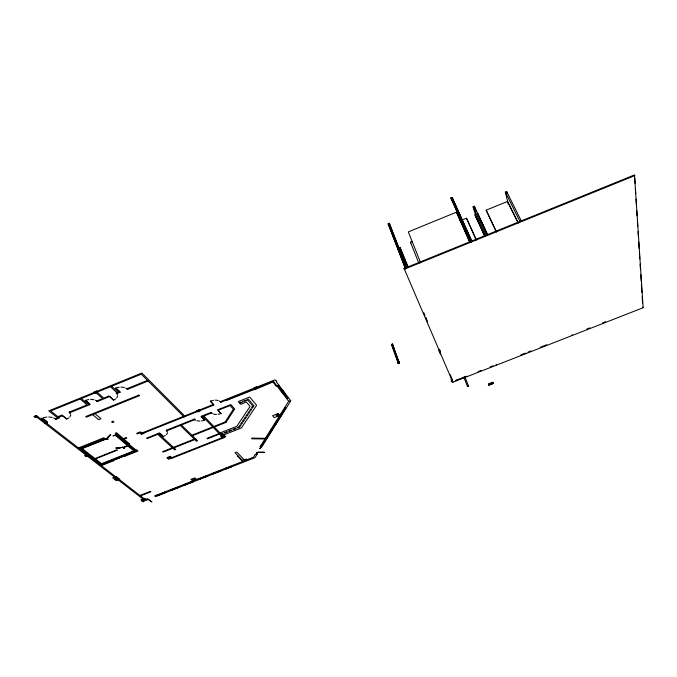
<?xml version="1.0" encoding="UTF-8"?>
<svg xmlns="http://www.w3.org/2000/svg" width="677" height="677" viewBox="0 0 677 677"><rect width="100%" height="100%" fill="white"/><g stroke="black" fill="none" stroke-linecap="round" stroke-linejoin="round"><path stroke-width="1.02" d="M522.035 354.511L521.654 354.96M70.763 415.018L69.866 416.981M117.73 396.003L116.715 398.025M142.525 432.383C144.658 433.432 139.487 433.178 141.645 434.253M167.354 432.865L167.236 433.314A8.073 4.189 -10.3 0 1 166.703 434.219L166.305 434.651M572.446 334.802L571.794 335.36M123.916 447.844C122.952 445.923 117.476 449.917 115.852 448.013L123.409 447.218L127.513 445.61L115.369 435.336L113.008 435.912L116.656 434.304M496.478 364.565L495.953 365.047M222.242 436.944L224.239 436.174M106.661 439.009C109.056 439.754 106.086 438.239 107.304 438.569L82.179 448.631L94.983 458.583L116.825 449.875L117.409 450.129L95.406 458.904L101.592 463.72L133.775 450.907L127.902 445.948L123.282 447.793L124.543 448.36L124.06 447.48M525.834 353.098L525.022 353.656M254.662 388.429L256.701 387.566L257.184 388.099M123.426 447.903C125.668 448.716 123.011 447.099 124.23 447.624M276.546 415.373C281.708 416.211 276.419 412.962 278.501 414.612M456.857 380.169L455.951 380.652M467.248 376.099L466.834 376.446M256.058 454.309L256.879 454.106L255.347 454.301L253.536 457.195L154.83 495.869L155.693 496.546L255.001 457.652L257.099 454.309M259.993 448.318L260.806 447.023M256.532 454.106L257.328 452.828M260.171 448.318L260.983 447.023M256.71 454.106L257.505 452.837M288.664 401.224L260.053 446.803L261.813 446.82L290.78 400.835L276.267 381.752L276.834 381.523L275.945 380.347L275.37 380.576L274.854 379.89L220.27 401.698L220.778 402.265L273.381 381.253L288.664 401.224L290.78 400.835M261.855 445.364L265.536 439.491M266.603 437.799L270.368 431.808M271.452 430.081L275.294 423.971M276.402 422.211L280.32 415.974M281.454 414.172L285.457 407.808M281.632 414.18L285.635 407.816M256.355 454.106L257.15 452.837M262.024 445.364L265.714 439.491M266.78 437.799L270.546 431.816M271.629 430.081L275.48 423.971M276.58 422.211L280.506 415.974M262.202 445.364L265.892 439.491M266.958 437.807L270.724 431.816M271.807 430.09L275.657 423.98M276.766 422.22L280.693 415.983M281.818 414.18L285.821 407.816M260.34 448.318L261.153 447.023M191.862 435.226L225.069 422.05L233.379 409.213L230.146 405.557L217.935 410.338L220.922 413.588L217.782 409.737L230.781 404.558L234.691 408.984L226 422.389L192.378 435.734M242.264 421.568L243.466 419.765M240.97 425.198L239.573 427.289L237.762 427.999M239.87 425.148L238.659 426.959L237.068 427.585M240.462 424.259L241.655 422.465M244.067 418.86L245.277 417.049M245.886 416.143L247.105 414.316M247.714 413.402L248.941 411.565M251.421 407.859L252.69 405.963L251.446 404.491M241.562 424.31L242.764 422.524M243.356 421.627L244.566 419.825M245.167 418.928L246.386 417.117M247.003 416.203L248.222 414.383M248.831 413.461L250.058 411.624M250.676 410.702L251.912 408.857M252.529 407.935L253.993 405.751L253.35 404.981M249.559 410.643L250.803 408.79M141.121 433.754L140.477 433.204M115.496 479.138C117.984 477.107 119.025 478.715 115.437 479.096M170.443 457.398L168.471 458.101L168.937 458.642L167.879 457.703L168.573 458.143L170.418 457.347L171.069 457.804L169.927 456.899L170.401 457.322M144.446 499.296L143.964 498.907L145.098 499.685M106.636 438.332L110.292 434.499L110.859 434.82L107.22 438.408L80.995 448.589L101.279 464.32L134.892 450.95L115.708 434.685M276.597 415.433L278.467 414.62M68.868 417.887L66.744 419.038L61.852 415.094L57.9 416.702M115.665 398.948L113.508 400.124L108.963 396.003L103.776 398.11L97.082 392.127M197.566 411.184L197.997 411.743M195.628 479.883C195.238 478.876 192.386 479.951 193.766 480.611M163.275 436.538L160.212 433.348L147.214 438.62L146.638 438.104L159.442 433.001L163.275 436.538L164.232 436.106A7.185 3.724 -10.3 0 0 165.306 435.48M388.082 223.748L405.159 268.067M389.233 223.275L406.581 268.143M450.924 197.87L470.625 241.977L471.759 241.511L452.126 197.819L451.068 198.319M452.101 197.379L471.894 241.232M388.327 224.087L389.419 223.706M469.745 241.841L456.467 212.163L408.307 231.906L420.603 262.668M508.309 204.268L505.355 192.116L506.65 191.583L521.282 220.905M485.46 236.4L475.372 214.584L473.079 206.773L474.365 206.248L487.652 234.826M462.289 219.932L466.512 218.206L476.422 240.064M484.385 235.494L475.186 215.582L475.372 214.584M496.249 231.796L486.171 210.166L507.615 201.399L518.337 223.055M418.894 263.361L410.474 242.188L412.149 241.503M398.753 247.892L400.005 247.376L408.493 267.525M34.908 416.507L35.576 417.117M36.025 416.05L36.676 416.668M36.617 415.805L45.748 422.634M35.255 416.77L36.33 416.397M95.389 392.338L96.472 391.966M406.945 266.882L404.347 267.94L405.024 269.505M469.61 241.427L472.241 240.36M404.093 268.498L634.51 174.92L643.15 307.722L452.854 382.217L404.093 268.498L404.355 269.175L634.899 175.563M470.608 241.917L471.742 241.461M406.538 267.999L405.43 268.447L388.166 223.706M80.174 398.998L87.037 404.888L68.978 412.208L69.68 412.792L90.109 404.516L85.353 400.412L89.804 403.873L88.23 404.406L81.367 398.516M110.419 386.711L116.96 392.762L116.165 393.092L116.478 393.506L120.218 392.313L115.691 388.099L119.939 391.653L118.17 392.271L111.637 386.22M147.501 380.389L126.785 388.784L127.428 389.393L148.119 381.007M62.479 415.602L66.744 419.038M58.62 417.269L62.572 415.67M44.564 423.117L47.272 422.084C32.691 413.029 51.545 422.143 46.476 423.201L145.267 499.618M113.508 400.124L109.843 396.409L97.268 401.613L96.599 401.021L102.574 398.592L95.872 392.626M78.456 447.937L103.809 437.782L105.172 438.908M79.336 448.614L104.656 438.476M106.594 438.924L107.347 438.62M107.525 438.831L106.509 438.891M143.499 433.136L213.94 404.998L210.395 401.139L213.492 404.507M123.392 438.645L126.201 437.52L126.802 438.036L124.001 439.161M140.376 433.246L142.619 432.349L143.786 433.39L141.544 434.287L139.885 432.806L137.27 433.855L136.678 433.331L140.427 431.833L141.501 432.798M199.114 409.771L196.846 410.685L197.896 411.777L200.172 410.871L199.021 409.813M142.906 432.611L183.492 416.397M213.424 404.44L184.635 415.94L141.874 373.035L48.786 410.863L57.562 417.844L55.201 418.801L55.92 419.376L59.458 417.937L50.716 410.964L141.281 374.169L184.042 416.939M85.903 456.51L88.12 455.629L86.842 454.639L84.625 455.528L85.996 456.476M427.517 321.761L427.263 321.169M128.385 444.273L129.485 443.833M128.579 444.451L129.688 444.01L116.444 432.713L115.31 433.17L136.289 450.992L123.908 455.917L124.5 456.408L137.956 451.051L136.703 449.993L135.612 450.425M278.848 385.145L276.174 386.203L272.916 381.946L254.611 389.766L254.298 389.385L226.541 400.471L226.203 400.099M123.62 447.988L124.263 447.734M239.294 402.654L240.809 402.053M242.315 401.453L245.336 400.242M246.851 399.642L248.366 399.041L249.026 399.828M239.776 403.213L242.984 401.935M244.49 401.334L247.706 400.048L248.967 401.554M392.406 344.466L399.405 363.244L398.288 363.676L391.408 344.424L392.051 345.152L392.542 344.669M392.804 344.568L392.322 344.221M392.338 344.331L391.661 344.322M204.606 420.087L201.238 416.99L211.52 412.987L211.004 412.445L201.061 416.406L204.606 420.087L203.032 420.603A7.396 3.918 -11.7 0 1 201.475 420.916M392.389 346.142L392.922 346.15L393.743 348.291L393.303 348.469L392.389 346.142L393.303 348.469M392.922 346.15L393.371 346.252L392.685 346.734M281.31 391.611L283.189 390.857M393.007 347.885L393.862 347.75L393.743 348.291M135.806 450.586L136.889 450.154M282.165 392.736L284.052 391.991M100.704 465.15L113.017 460.25L113.618 460.732L101.322 465.624M113.093 460.309L123.984 455.976M113.245 460.428L124.128 456.095M286.422 398.296L288.284 397.551M195.873 439.153L163.165 452.118L162.624 451.644L194.265 439.094L180.277 425.444M398.778 361.51L397.568 361.916L398.728 361.577M220.025 432.95L236.832 426.29L250.067 406.403L246.386 402.062L240.733 404.313L238.338 401.546L249.695 397.018L256.617 405.303L241.393 427.94L222.42 435.446M219.094 433.551L206.967 438.349L207.458 438.848L219.576 434.05M399.1 362.66L399.396 363.236L399.108 362.652L397.991 363.1L398.288 363.676M399.202 362.948L392.508 343.984M220.981 433.949L222.555 433.331M224.002 432.755L226.905 431.604M228.352 431.037L231.255 429.887M232.71 429.311L235.613 428.16M221.464 434.456L223.266 433.737M224.713 433.17L227.616 432.019M229.063 431.444L231.957 430.301M233.413 429.726L236.315 428.575M114.862 478.673L115.936 479.604M221.717 436.411L222.674 437.401M223.791 435.59L224.646 436.614M276.038 414.925L276.885 415.966M224.087 436.132L222.191 436.868M171.78 457.635L222.835 437.444L213.238 427.458M172.043 457.872L168.666 459.201L166.906 457.635L170.291 456.298L172.305 458.101L224.392 437.511L214.338 427.018M237.855 455.663L237.331 455.866L242.721 461.435M139.911 495.471L150.421 491.35L150.937 491.764L140.444 495.886M241.494 460.165L242.011 459.971M142.119 499.634L143.169 500.438M244.084 459.666L244.854 460.597M246.056 458.896L246.91 459.793M144.556 499.355L142.635 500.007M142.162 500.836L147.112 498.898L147.975 499.567L143.042 501.505M147.29 499.034L151.961 501.979L148.356 499.169L147.806 499.431M155.008 496.004L155.515 496.41M157.191 495.352L165.264 492.187M170.832 490.004L178.931 486.831M184.516 484.647L192.64 481.465M198.234 479.274L206.392 476.075M212.003 473.875L220.177 470.676M225.813 468.467L230.933 466.461M157.707 495.352L165.103 492.458M171.34 490.013L178.762 487.101M185.016 484.656L192.463 481.736M198.733 479.282L206.197 476.354M212.493 473.892L219.991 470.955M226.304 468.484L230.747 466.741M157.529 495.623L165.603 492.458M171.163 490.283L179.261 487.11M184.838 484.927L192.953 481.745M198.547 479.553L206.697 476.363M212.307 474.162L220.482 470.964M226.11 468.755L231.229 466.749M455.553 380.457L458.498 379.306M459.091 379.069L465.361 376.615M478.106 371.631L481.051 370.48M490.097 366.934L493.042 365.783M521.248 354.74L524.184 353.589M528.111 352.048L531.047 350.898M540.254 347.293L543.208 346.142M543.792 345.905L546.737 344.754M586.934 329.014L589.879 327.863M602.623 322.87L605.568 321.719M467.553 386.152L468.281 385.865C468.789 386.982 466.478 386.322 468.281 385.865M468.611 386.245L468.408 385.729L467.367 386.135L467.57 386.652L468.611 386.245L464.701 376.429M488.354 384.087L492.966 382.293L493.415 383.385L488.794 385.188L488.422 384.291L492.966 382.293M115.691 388.099L119.127 387.202M85.353 400.412L88.789 399.515M210.395 401.139L213.593 400.293M221.21 413.469L219.627 413.994A7.388 3.944 -12.3 0 1 218.079 414.299M521.349 355.103L520.689 355.112M43.277 417.692L46.908 417.032M491.976 366.604L491.384 366.604M193.343 480.145L192.717 479.798L193.673 480.645M116.114 448.098L123.146 447.362M199.859 421.052L199.757 421.052A8.048 4.265 -11.7 0 1 198.2 420.976A8.022 4.248 -11.7 0 1 196.914 420.722M246.462 459.421L244.515 460.081M199.622 410.414L197.54 411.201L196.939 410.643M216.454 414.434L214.821 414.349A8.014 4.282 -12.3 0 1 213.551 414.087M215.252 400.158L215.362 400.158A8.124 4.375 -12.1 0 1 216.936 400.259L218.222 400.547M120.963 387.075L124.323 387.506M260.84 445.568L262.6 445.576M265.587 438.002L267.356 438.019M48.761 416.973L52.197 417.438M264.783 439.263L266.56 439.288M269.615 431.579L271.401 431.604M90.642 399.379L92.537 399.481A8.835 4.79 -7.2 0 1 94.052 399.785M270.428 430.284L272.213 430.318M274.532 423.734L276.334 423.768M279.559 415.72L281.37 415.771M275.37 422.406L277.172 422.448M280.405 414.375L282.224 414.426M284.687 407.554L286.515 407.605M225.069 422.05L226 422.389M95.465 400.31L96.676 401.089M125.694 388.056L126.861 388.852M53.661 417.929L55.252 418.851M85.294 455.934L87.375 455.206L88.018 455.672M212.4 413.63L211.452 412.919M143.185 432.958L143.693 433.432M195.746 420.265L194.781 419.571M219.39 401.029L220.33 401.774M143.448 501.818L142.737 501.276L143.194 501.014L142.009 501.318L142.466 501.065L140.85 499.829L144.717 498.314L146.02 499.321M36.753 417.091L144.26 500.015M86.741 454.682L87.316 455.122M144.54 499.355L145.005 499.719M46.535 422.313L47.263 422.88M55.59 418.648L56.309 419.215M112.653 460.394L113.254 460.876M156.852 495.082L157.707 495.759M61.463 415.255L62.182 415.83M164.934 491.908L165.772 492.602M69.376 412.048L70.086 412.623M124.272 455.773L124.856 456.264M107.415 438.747L107.931 439.424L106.89 439.085M107.169 438.941L106.306 438.451M170.502 489.733L171.332 490.419M92.631 414.62L98.622 419.706L100.949 418.767L94.983 413.672M128.994 444.281L136.018 450.264M178.601 486.551L179.422 487.254M89.025 404.084L89.711 404.677M184.186 484.368L184.999 485.07M96.989 400.86L97.666 401.453M192.742 481.017L190.906 479.384L194.824 477.852L196.643 479.485M192.319 481.178L193.114 481.889M94.975 392.093L95.762 392.668M195.712 479.849L194.68 479.028L195.103 479.418M96.879 392.211L96.193 391.602L96.794 392.245M197.921 478.986L198.708 479.697M108.565 396.163L109.234 396.764M69.596 412.716L70.603 414.045M157.216 433.889L174.658 449.883L175.741 449.452L173.981 447.836M158.892 433.965L173.447 447.345M116.571 392.922L117.223 393.532M206.079 475.787L206.857 476.506M159.078 433.153L159.637 433.669M119.16 391.873L119.812 392.474M211.698 473.587L212.468 474.306M166.508 430.183L167.067 430.707M127.191 388.615L127.835 389.224M219.881 470.38L220.634 471.107M194.773 439.585L196.465 441.235L197.557 440.803L181.402 424.995M225.517 468.171L226.262 468.907M230.637 466.165L231.373 466.902M193.935 419.249L194.468 419.782M116.732 393.616L117.637 394.996M243.238 461.232L235.037 452.752L236.772 452.067L244.947 460.563M202.702 416.499L212.739 426.942M201.433 416.262L201.949 416.804M203.828 416.05L213.847 426.502M166.618 430.792L167.346 431.994M210.632 412.589L211.139 413.139M218.155 409.593L218.654 410.144M213.052 404.584L213.56 405.142M220.66 401.546L221.159 402.113M249.593 402.29L250.828 403.754M249.644 400.572L250.888 402.045M251.505 402.781L252.733 404.245M256.253 386.939L256.668 387.464M277.705 385.602L278.475 385.298M282.064 391.306L282.817 391.01M282.918 392.44L283.68 392.135M287.166 398L287.911 397.704M278.425 385.568L282.478 390.891M283.629 392.398L287.581 397.585M278.23 385.645L282.292 390.967M283.435 392.474L287.395 397.661M278.035 385.721L282.097 391.044M283.248 392.55L287.2 397.737M642.82 307.13L643.15 307.722M398.804 363.447L393.202 347.834M397.932 362.644L399.117 362.17L398.761 361.442M398.871 363.422L397.534 359.656M393.481 348.393L396.553 356.847M391.408 344.424L392.051 345.152M392.245 344.085L392.635 344.923M505.355 192.116L519.944 221.447M507.818 202.245L517.6 221.997M486.171 210.166L496.478 231.923M487.389 234.487L477.691 213.636L487.178 234.352M473.079 206.773L486.331 235.368M474.941 214.761L484.588 235.63M475.813 238.973L466.512 218.206M451.999 197.422L471.725 241.461M450.831 197.904L470.743 242.358M469.542 241.74L456.467 212.163M438.747 350.339L440.372 354.105M451.017 379.619L451.728 381.269L451.195 381.566L452.38 381.261L451.847 381.549L452.16 382.277M440.473 352.032L439.381 349.56M452.668 380.542L451.441 377.639M405.252 268.033L406.361 267.584M410.474 242.188L410.787 242.975M463.855 377.301L467.57 386.652M450.213 374.593L451.356 377.538M452.617 381.608L452.854 382.217M400.005 247.376L407.85 267.627M439.381 349.197L440.524 352.15M389.334 223.232L406.462 267.542M425.833 317.53L426.95 320.441M423.853 312.732L424.978 315.643M425.723 317.572L426.848 320.483M488.794 385.188L493.415 383.385M392.829 345.972L393.447 347.707M457.72 213.069L460.182 220.795M459.006 212.544L460.529 217.376M470.498 241.528L470.65 242.391M474.365 206.248L475.787 211.131M506.65 191.583L507.141 193.622M634.704 178.068L635.034 183.315M635.364 188.561L635.695 193.808M636.025 199.055L636.355 204.302M636.752 210.598L637.082 215.845M637.412 221.091L637.742 226.338M638.072 231.585L638.403 236.832M638.733 242.078L639.122 248.374M639.452 253.621L639.782 258.868M640.112 264.115L640.442 269.361M640.772 274.608L641.17 280.904M641.432 285.102L641.898 292.447M642.16 296.644L642.558 302.941M106.966 438.772L106.941 439.356L107.931 438.958L106.966 438.772M123.722 447.675L123.671 448.242L124.644 447.852L123.722 447.675M257.48 452.371C255.948 452.778 259.181 452.515 257.48 452.371M252.123 438.146L251.734 438.789L264.986 438.95L265.384 438.315L252.123 438.146M259.511 448.521L260.56 448.529L259.511 448.521M257.099 452.625L257.81 452.634L257.099 452.625M260.755 446.82L261.466 446.82L260.755 446.82M265.494 439.28L266.205 439.288L265.494 439.28M270.318 431.596L271.037 431.604L270.318 431.596M275.251 423.751L275.971 423.76L275.251 423.751M280.278 415.746L281.006 415.763L280.278 415.746M281.268 414.163L281.996 414.189L281.268 414.163M285.415 407.571L286.143 407.596L285.415 407.571M260.518 448.326L259.689 448.521L260.518 448.326M262.371 445.364L261.534 445.568L262.371 445.364M276.224 422.203L276.944 422.22L276.224 422.203M271.282 430.073L271.993 430.09L271.282 430.073M266.433 437.791L267.136 437.807L266.433 437.791M258.081 452.278L264.36 452.312L258.081 452.278M36.245 415.517L33.85 416.49L35.365 417.65L37.751 416.685L36.245 415.517M96.456 391.044L94.027 392.034L95.415 393.261L97.826 392.279L96.456 391.044M138.827 395.114L85.691 416.575L86.377 417.15L139.454 395.715L138.827 395.114M113.135 421.212L111.595 421.83L112.45 422.566L113.981 421.949L113.135 421.212M256.355 386.905L254.053 387.819L255.077 388.945L257.285 388.056L256.355 386.905M194.316 419.097L166.136 430.335L166.686 430.86L194.849 419.63L194.316 419.097M399.032 362.94C396.849 363.515 399.904 363.676 399.032 362.94M116.148 476.473L112.619 477.869L116.292 480.687L119.804 479.308L116.148 476.473M278.052 413.554L272.577 415.712L274.143 417.616L279.593 415.466L278.052 413.554M224.104 435.006L220.685 436.36L222.268 438.011L225.686 436.665L224.104 435.006"/></g></svg>
